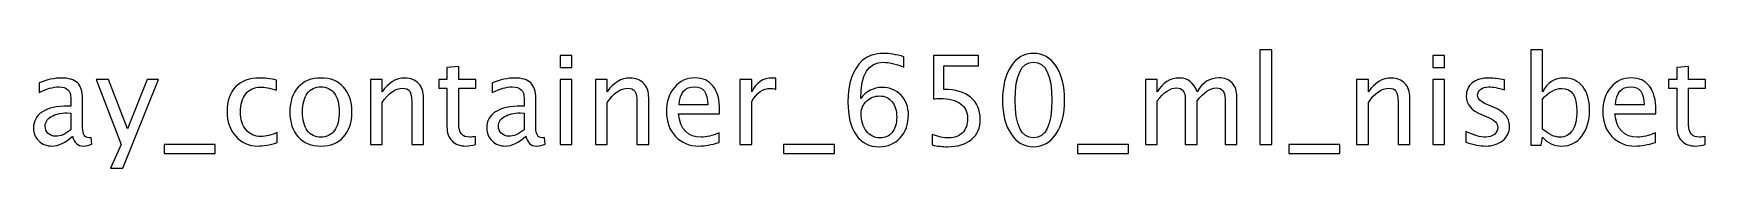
# Model space of a CAD drawing. Header units: centimetres. Extents: x -42 to 63, y -49 to 29.
# Drawn here: x -29.87 to -12.56, y -48.57 to -47.35 of the extents above; entities that cross this region are included whole.
import ezdxf

# ---------------------------------------------------------------- set-up
doc = ezdxf.new("R2010")
doc.units = ezdxf.units.CM
doc.header["$MEASUREMENT"] = 0
doc.layers.add('Layer 1', color=7, linetype='Continuous')

msp = doc.modelspace()

# ---------------------------------------------------------------- linework, layer by layer
at = {"layer": 'Layer 1'}
for points, knots in [([(-24.41849, -47.53327), (-24.41849, -47.53327), (-24.41849, -47.41135), (-24.41849, -47.41135), (-24.41849, -47.41135), (-24.41849, -47.41135), (-24.29657, -47.41135), (-24.29657, -47.41135), (-24.29657, -47.41135), (-24.29657, -47.41135), (-24.29657, -47.53327), (-24.29657, -47.53327), (-24.29657, -47.53327), (-24.29657, -47.53327), (-24.41849, -47.53327), (-24.41849, -47.53327)], [0, 0, 0, 0, 0.2, 0.2, 0.2, 0.2, 0.4, 0.4, 0.4, 0.4, 0.6, 0.6, 0.6, 0.6, 1, 1, 1, 1]), ([(-21.30445, -47.85373), (-21.24603, -47.77817), (-21.17258, -47.74028), (-21.0841, -47.74028), (-21.0841, -47.74028), (-21.00388, -47.74028), (-20.93827, -47.76674), (-20.88704, -47.81987), (-20.88704, -47.81987), (-20.83603, -47.87299), (-20.81042, -47.94115), (-20.81042, -48.02434), (-20.81042, -48.02434), (-20.81042, -48.1198), (-20.83899, -48.19833), (-20.89636, -48.25992), (-20.89636, -48.25992), (-20.95372, -48.32152), (-21.02653, -48.35242), (-21.11522, -48.35242), (-21.11522, -48.35242), (-21.21597, -48.35242), (-21.29514, -48.31157), (-21.35207, -48.23008), (-21.35207, -48.23008), (-21.40922, -48.14837), (-21.4378, -48.03534), (-21.4378, -47.8912), (-21.4378, -47.8912), (-21.4378, -47.69689), (-21.38785, -47.55444), (-21.28815, -47.46342), (-21.28815, -47.46342), (-21.23396, -47.41347), (-21.15903, -47.38849), (-21.06357, -47.38849), (-21.06357, -47.38849), (-21.00812, -47.38849), (-20.93932, -47.39992), (-20.85741, -47.42278), (-20.85741, -47.42278), (-20.85741, -47.42278), (-20.85741, -47.52946), (-20.85741, -47.52946), (-20.85741, -47.52946), (-20.94398, -47.49644), (-21.0151, -47.47993), (-21.07098, -47.47993), (-21.07098, -47.47993), (-21.22656, -47.47993), (-21.30445, -47.6046), (-21.30445, -47.85373)], [0, 0, 0, 0, 0.07142857, 0.07142857, 0.07142857, 0.07142857, 0.14285714, 0.14285714, 0.14285714, 0.14285714, 0.21428571, 0.21428571, 0.21428571, 0.21428571, 0.28571429, 0.28571429, 0.28571429, 0.28571429, 0.35714286, 0.35714286, 0.35714286, 0.35714286, 0.42857143, 0.42857143, 0.42857143, 0.42857143, 0.5, 0.5, 0.5, 0.5, 0.57142857, 0.57142857, 0.57142857, 0.57142857, 0.64285714, 0.64285714, 0.64285714, 0.64285714, 0.71428571, 0.71428571, 0.71428571, 0.71428571, 0.78571429, 0.78571429, 0.78571429, 0.78571429, 0.85714286, 0.85714286, 0.85714286, 0.85714286, 1, 1, 1, 1]), ([(-20.56489, -48.33337), (-20.56489, -48.33337), (-20.56489, -48.22415), (-20.56489, -48.22415), (-20.56489, -48.22415), (-20.50414, -48.2487), (-20.44657, -48.26098), (-20.39153, -48.26098), (-20.39153, -48.26098), (-20.33142, -48.26098), (-20.28401, -48.2432), (-20.24951, -48.20764), (-20.24951, -48.20764), (-20.215, -48.17208), (-20.19786, -48.12318), (-20.19786, -48.06095), (-20.19786, -48.06095), (-20.19786, -47.99407), (-20.2222, -47.94284), (-20.27088, -47.9075), (-20.27088, -47.9075), (-20.31957, -47.87215), (-20.39005, -47.85458), (-20.48213, -47.85458), (-20.48213, -47.85458), (-20.50351, -47.85458), (-20.52615, -47.85606), (-20.54965, -47.85902), (-20.54965, -47.85902), (-20.54965, -47.85902), (-20.54965, -47.41135), (-20.54965, -47.41135), (-20.54965, -47.41135), (-20.54965, -47.41135), (-20.08483, -47.41135), (-20.08483, -47.41135), (-20.08483, -47.41135), (-20.08483, -47.41135), (-20.08483, -47.51803), (-20.08483, -47.51803), (-20.08483, -47.51803), (-20.08483, -47.51803), (-20.44297, -47.51803), (-20.44297, -47.51803), (-20.44297, -47.51803), (-20.44297, -47.51803), (-20.44297, -47.7606), (-20.44297, -47.7606), (-20.44297, -47.7606), (-20.32486, -47.7606), (-20.23278, -47.78769), (-20.16653, -47.84188), (-20.16653, -47.84188), (-20.10028, -47.89585), (-20.06705, -47.97078), (-20.06705, -48.06667), (-20.06705, -48.06667), (-20.06705, -48.15599), (-20.09711, -48.22584), (-20.15722, -48.27643), (-20.15722, -48.27643), (-20.21733, -48.32702), (-20.30031, -48.35242), (-20.40614, -48.35242), (-20.40614, -48.35242), (-20.45334, -48.35242), (-20.50626, -48.34607), (-20.56489, -48.33337)], [0, 0, 0, 0, 0.05555556, 0.05555556, 0.05555556, 0.05555556, 0.11111111, 0.11111111, 0.11111111, 0.11111111, 0.16666667, 0.16666667, 0.16666667, 0.16666667, 0.22222222, 0.22222222, 0.22222222, 0.22222222, 0.27777778, 0.27777778, 0.27777778, 0.27777778, 0.33333333, 0.33333333, 0.33333333, 0.33333333, 0.38888889, 0.38888889, 0.38888889, 0.38888889, 0.44444444, 0.44444444, 0.44444444, 0.44444444, 0.5, 0.5, 0.5, 0.5, 0.55555556, 0.55555556, 0.55555556, 0.55555556, 0.61111111, 0.61111111, 0.61111111, 0.61111111, 0.66666667, 0.66666667, 0.66666667, 0.66666667, 0.72222222, 0.72222222, 0.72222222, 0.72222222, 0.77777778, 0.77777778, 0.77777778, 0.77777778, 0.83333333, 0.83333333, 0.83333333, 0.83333333, 0.88888889, 0.88888889, 0.88888889, 0.88888889, 1, 1, 1, 1]), ([(-19.51545, -48.35242), (-19.61176, -48.35242), (-19.68944, -48.30818), (-19.74828, -48.21992), (-19.74828, -48.21992), (-19.80734, -48.13165), (-19.83676, -48.01523), (-19.83676, -47.87045), (-19.83676, -47.87045), (-19.83676, -47.72567), (-19.80734, -47.60926), (-19.74828, -47.52099), (-19.74828, -47.52099), (-19.68944, -47.43273), (-19.61176, -47.38849), (-19.51545, -47.38849), (-19.51545, -47.38849), (-19.41872, -47.38849), (-19.34104, -47.43252), (-19.28219, -47.52057), (-19.28219, -47.52057), (-19.22356, -47.60862), (-19.19414, -47.72525), (-19.19414, -47.87045), (-19.19414, -47.87045), (-19.19414, -48.01523), (-19.22356, -48.13165), (-19.28219, -48.21992), (-19.28219, -48.21992), (-19.34104, -48.30818), (-19.41872, -48.35242), (-19.51545, -48.35242)], [0, 0, 0, 0, 0.11111111, 0.11111111, 0.11111111, 0.11111111, 0.22222222, 0.22222222, 0.22222222, 0.22222222, 0.33333333, 0.33333333, 0.33333333, 0.33333333, 0.44444444, 0.44444444, 0.44444444, 0.44444444, 0.55555556, 0.55555556, 0.55555556, 0.55555556, 0.66666667, 0.66666667, 0.66666667, 0.66666667, 0.77777778, 0.77777778, 0.77777778, 0.77777778, 1, 1, 1, 1]), ([(-17.17103, -48.32956), (-17.17103, -48.32956), (-17.17103, -47.35039), (-17.17103, -47.35039), (-17.17103, -47.35039), (-17.17103, -47.35039), (-17.04911, -47.35039), (-17.04911, -47.35039), (-17.04911, -47.35039), (-17.04911, -47.35039), (-17.04911, -48.32956), (-17.04911, -48.32956), (-17.04911, -48.32956), (-17.04911, -48.32956), (-17.17103, -48.32956), (-17.17103, -48.32956)], [0, 0, 0, 0, 0.2, 0.2, 0.2, 0.2, 0.4, 0.4, 0.4, 0.4, 0.6, 0.6, 0.6, 0.6, 1, 1, 1, 1]), ([(-15.38075, -47.53327), (-15.38075, -47.53327), (-15.38075, -47.41135), (-15.38075, -47.41135), (-15.38075, -47.41135), (-15.38075, -47.41135), (-15.25883, -47.41135), (-15.25883, -47.41135), (-15.25883, -47.41135), (-15.25883, -47.41135), (-15.25883, -47.53327), (-15.25883, -47.53327), (-15.25883, -47.53327), (-15.25883, -47.53327), (-15.38075, -47.53327), (-15.38075, -47.53327)], [0, 0, 0, 0, 0.2, 0.2, 0.2, 0.2, 0.4, 0.4, 0.4, 0.4, 0.6, 0.6, 0.6, 0.6, 1, 1, 1, 1]), ([(-14.36623, -48.33718), (-14.36623, -48.33718), (-14.36623, -47.35039), (-14.36623, -47.35039), (-14.36623, -47.35039), (-14.36623, -47.35039), (-14.24431, -47.35039), (-14.24431, -47.35039), (-14.24431, -47.35039), (-14.24431, -47.35039), (-14.24431, -47.78367), (-14.24431, -47.78367), (-14.24431, -47.78367), (-14.19436, -47.68948), (-14.11921, -47.64249), (-14.0191, -47.64249), (-14.0191, -47.64249), (-13.93803, -47.64249), (-13.87432, -47.67191), (-13.82775, -47.73097), (-13.82775, -47.73097), (-13.78118, -47.79002), (-13.7579, -47.87067), (-13.7579, -47.9729), (-13.7579, -47.9729), (-13.7579, -48.08424), (-13.78436, -48.1742), (-13.83706, -48.24235), (-13.83706, -48.24235), (-13.88977, -48.31072), (-13.95919, -48.3448), (-14.04513, -48.3448), (-14.04513, -48.3448), (-14.12493, -48.3448), (-14.19139, -48.31432), (-14.24431, -48.25315), (-14.24431, -48.25315), (-14.24431, -48.25315), (-14.25913, -48.33718), (-14.25913, -48.33718), (-14.25913, -48.33718), (-14.25913, -48.33718), (-14.36623, -48.33718), (-14.36623, -48.33718)], [0, 0, 0, 0, 0.08333333, 0.08333333, 0.08333333, 0.08333333, 0.16666667, 0.16666667, 0.16666667, 0.16666667, 0.25, 0.25, 0.25, 0.25, 0.33333333, 0.33333333, 0.33333333, 0.33333333, 0.41666667, 0.41666667, 0.41666667, 0.41666667, 0.5, 0.5, 0.5, 0.5, 0.58333333, 0.58333333, 0.58333333, 0.58333333, 0.66666667, 0.66666667, 0.66666667, 0.66666667, 0.75, 0.75, 0.75, 0.75, 0.83333333, 0.83333333, 0.83333333, 0.83333333, 1, 1, 1, 1]), ([(-25.29373, -48.32935), (-25.33141, -48.33972), (-25.36421, -48.3448), (-25.39194, -48.3448), (-25.39194, -48.3448), (-25.45417, -48.3448), (-25.50264, -48.32702), (-25.53736, -48.29146), (-25.53736, -48.29146), (-25.57228, -48.2559), (-25.58964, -48.20658), (-25.58964, -48.14329), (-25.58964, -48.14329), (-25.58964, -48.14329), (-25.58964, -47.7479), (-25.58964, -47.7479), (-25.58964, -47.7479), (-25.58964, -47.7479), (-25.67388, -47.7479), (-25.67388, -47.7479), (-25.67388, -47.7479), (-25.67388, -47.7479), (-25.67388, -47.65646), (-25.67388, -47.65646), (-25.67388, -47.65646), (-25.67388, -47.65646), (-25.58964, -47.65646), (-25.58964, -47.65646), (-25.58964, -47.65646), (-25.58964, -47.65646), (-25.58964, -47.53475), (-25.58964, -47.53475), (-25.58964, -47.53475), (-25.58964, -47.53475), (-25.46772, -47.52311), (-25.46772, -47.52311), (-25.46772, -47.52311), (-25.46772, -47.52311), (-25.46772, -47.65646), (-25.46772, -47.65646), (-25.46772, -47.65646), (-25.46772, -47.65646), (-25.29119, -47.65646), (-25.29119, -47.65646), (-25.29119, -47.65646), (-25.29119, -47.65646), (-25.29119, -47.7479), (-25.29119, -47.7479), (-25.29119, -47.7479), (-25.29119, -47.7479), (-25.46772, -47.7479), (-25.46772, -47.7479), (-25.46772, -47.7479), (-25.46772, -47.7479), (-25.46772, -48.12128), (-25.46772, -48.12128), (-25.46772, -48.12128), (-25.46772, -48.20933), (-25.42941, -48.25336), (-25.353, -48.25336), (-25.353, -48.25336), (-25.3367, -48.25336), (-25.31701, -48.25061), (-25.29373, -48.24532), (-25.29373, -48.24532), (-25.29373, -48.24532), (-25.29373, -48.32935), (-25.29373, -48.32935)], [0, 0, 0, 0, 0.05555556, 0.05555556, 0.05555556, 0.05555556, 0.11111111, 0.11111111, 0.11111111, 0.11111111, 0.16666667, 0.16666667, 0.16666667, 0.16666667, 0.22222222, 0.22222222, 0.22222222, 0.22222222, 0.27777778, 0.27777778, 0.27777778, 0.27777778, 0.33333333, 0.33333333, 0.33333333, 0.33333333, 0.38888889, 0.38888889, 0.38888889, 0.38888889, 0.44444444, 0.44444444, 0.44444444, 0.44444444, 0.5, 0.5, 0.5, 0.5, 0.55555556, 0.55555556, 0.55555556, 0.55555556, 0.61111111, 0.61111111, 0.61111111, 0.61111111, 0.66666667, 0.66666667, 0.66666667, 0.66666667, 0.72222222, 0.72222222, 0.72222222, 0.72222222, 0.77777778, 0.77777778, 0.77777778, 0.77777778, 0.83333333, 0.83333333, 0.83333333, 0.83333333, 0.88888889, 0.88888889, 0.88888889, 0.88888889, 1, 1, 1, 1]), ([(-19.51566, -48.26098), (-19.38845, -48.26098), (-19.32495, -48.1308), (-19.32495, -47.87045), (-19.32495, -47.87045), (-19.32495, -47.6101), (-19.38845, -47.47993), (-19.51566, -47.47993), (-19.51566, -47.47993), (-19.64245, -47.47993), (-19.70595, -47.6101), (-19.70595, -47.87045), (-19.70595, -47.87045), (-19.70595, -48.1308), (-19.64245, -48.26098), (-19.51566, -48.26098)], [0, 0, 0, 0, 0.2, 0.2, 0.2, 0.2, 0.4, 0.4, 0.4, 0.4, 0.6, 0.6, 0.6, 0.6, 1, 1, 1, 1]), ([(-12.55839, -48.32935), (-12.59607, -48.33972), (-12.62887, -48.3448), (-12.6566, -48.3448), (-12.6566, -48.3448), (-12.71883, -48.3448), (-12.7673, -48.32702), (-12.80202, -48.29146), (-12.80202, -48.29146), (-12.83694, -48.2559), (-12.8543, -48.20658), (-12.8543, -48.14329), (-12.8543, -48.14329), (-12.8543, -48.14329), (-12.8543, -47.7479), (-12.8543, -47.7479), (-12.8543, -47.7479), (-12.8543, -47.7479), (-12.93854, -47.7479), (-12.93854, -47.7479), (-12.93854, -47.7479), (-12.93854, -47.7479), (-12.93854, -47.65646), (-12.93854, -47.65646), (-12.93854, -47.65646), (-12.93854, -47.65646), (-12.8543, -47.65646), (-12.8543, -47.65646), (-12.8543, -47.65646), (-12.8543, -47.65646), (-12.8543, -47.53475), (-12.8543, -47.53475), (-12.8543, -47.53475), (-12.8543, -47.53475), (-12.73238, -47.52311), (-12.73238, -47.52311), (-12.73238, -47.52311), (-12.73238, -47.52311), (-12.73238, -47.65646), (-12.73238, -47.65646), (-12.73238, -47.65646), (-12.73238, -47.65646), (-12.55585, -47.65646), (-12.55585, -47.65646), (-12.55585, -47.65646), (-12.55585, -47.65646), (-12.55585, -47.7479), (-12.55585, -47.7479), (-12.55585, -47.7479), (-12.55585, -47.7479), (-12.73238, -47.7479), (-12.73238, -47.7479), (-12.73238, -47.7479), (-12.73238, -47.7479), (-12.73238, -48.12128), (-12.73238, -48.12128), (-12.73238, -48.12128), (-12.73238, -48.20933), (-12.69407, -48.25336), (-12.61766, -48.25336), (-12.61766, -48.25336), (-12.60136, -48.25336), (-12.58167, -48.25061), (-12.55839, -48.24532), (-12.55839, -48.24532), (-12.55839, -48.24532), (-12.55839, -48.32935), (-12.55839, -48.32935)], [0, 0, 0, 0, 0.05555556, 0.05555556, 0.05555556, 0.05555556, 0.11111111, 0.11111111, 0.11111111, 0.11111111, 0.16666667, 0.16666667, 0.16666667, 0.16666667, 0.22222222, 0.22222222, 0.22222222, 0.22222222, 0.27777778, 0.27777778, 0.27777778, 0.27777778, 0.33333333, 0.33333333, 0.33333333, 0.33333333, 0.38888889, 0.38888889, 0.38888889, 0.38888889, 0.44444444, 0.44444444, 0.44444444, 0.44444444, 0.5, 0.5, 0.5, 0.5, 0.55555556, 0.55555556, 0.55555556, 0.55555556, 0.61111111, 0.61111111, 0.61111111, 0.61111111, 0.66666667, 0.66666667, 0.66666667, 0.66666667, 0.72222222, 0.72222222, 0.72222222, 0.72222222, 0.77777778, 0.77777778, 0.77777778, 0.77777778, 0.83333333, 0.83333333, 0.83333333, 0.83333333, 0.88888889, 0.88888889, 0.88888889, 0.88888889, 1, 1, 1, 1]), ([(-29.46653, -48.24383), (-29.53976, -48.31114), (-29.61025, -48.3448), (-29.67798, -48.3448), (-29.67798, -48.3448), (-29.73365, -48.3448), (-29.78001, -48.32744), (-29.81662, -48.29252), (-29.81662, -48.29252), (-29.85345, -48.25759), (-29.87187, -48.21357), (-29.87187, -48.16044), (-29.87187, -48.16044), (-29.87187, -48.08699), (-29.84097, -48.03047), (-29.77916, -47.9911), (-29.77916, -47.9911), (-29.71735, -47.95173), (-29.62866, -47.93205), (-29.51309, -47.93205), (-29.51309, -47.93205), (-29.51309, -47.93205), (-29.48452, -47.93205), (-29.48452, -47.93205), (-29.48452, -47.93205), (-29.48452, -47.93205), (-29.48452, -47.85098), (-29.48452, -47.85098), (-29.48452, -47.85098), (-29.48452, -47.77288), (-29.52516, -47.73393), (-29.60665, -47.73393), (-29.60665, -47.73393), (-29.66973, -47.73393), (-29.73873, -47.75383), (-29.81345, -47.79362), (-29.81345, -47.79362), (-29.81345, -47.79362), (-29.81345, -47.69329), (-29.81345, -47.69329), (-29.81345, -47.69329), (-29.73132, -47.65942), (-29.65385, -47.64249), (-29.58125, -47.64249), (-29.58125, -47.64249), (-29.50653, -47.64249), (-29.45129, -47.65942), (-29.41594, -47.6935), (-29.41594, -47.6935), (-29.38038, -47.72758), (-29.3626, -47.78007), (-29.3626, -47.85098), (-29.3626, -47.85098), (-29.3626, -47.85098), (-29.3626, -48.15515), (-29.3626, -48.15515), (-29.3626, -48.15515), (-29.3626, -48.22478), (-29.34122, -48.25971), (-29.29825, -48.25971), (-29.29825, -48.25971), (-29.29296, -48.25971), (-29.28513, -48.25886), (-29.27476, -48.25717), (-29.27476, -48.25717), (-29.27476, -48.25717), (-29.26608, -48.3249), (-29.26608, -48.3249), (-29.26608, -48.3249), (-29.29381, -48.33824), (-29.32429, -48.3448), (-29.35773, -48.3448), (-29.35773, -48.3448), (-29.41467, -48.3448), (-29.45086, -48.31114), (-29.46653, -48.24383)], [0, 0, 0, 0, 0.05, 0.05, 0.05, 0.05, 0.1, 0.1, 0.1, 0.1, 0.15, 0.15, 0.15, 0.15, 0.2, 0.2, 0.2, 0.2, 0.25, 0.25, 0.25, 0.25, 0.3, 0.3, 0.3, 0.3, 0.35, 0.35, 0.35, 0.35, 0.4, 0.4, 0.4, 0.4, 0.45, 0.45, 0.45, 0.45, 0.5, 0.5, 0.5, 0.5, 0.55, 0.55, 0.55, 0.55, 0.6, 0.6, 0.6, 0.6, 0.65, 0.65, 0.65, 0.65, 0.7, 0.7, 0.7, 0.7, 0.75, 0.75, 0.75, 0.75, 0.8, 0.8, 0.8, 0.8, 0.85, 0.85, 0.85, 0.85, 0.9, 0.9, 0.9, 0.9, 1, 1, 1, 1]), ([(-29.07241, -48.57467), (-29.07241, -48.57467), (-28.96319, -48.33041), (-28.96319, -48.33041), (-28.96319, -48.33041), (-28.96319, -48.33041), (-29.22396, -47.65646), (-29.22396, -47.65646), (-29.22396, -47.65646), (-29.22396, -47.65646), (-29.09315, -47.65646), (-29.09315, -47.65646), (-29.09315, -47.65646), (-29.09315, -47.65646), (-28.89926, -48.16615), (-28.89926, -48.16615), (-28.89926, -48.16615), (-28.89926, -48.16615), (-28.69246, -47.65646), (-28.69246, -47.65646), (-28.69246, -47.65646), (-28.69246, -47.65646), (-28.57753, -47.65646), (-28.57753, -47.65646), (-28.57753, -47.65646), (-28.57753, -47.65646), (-28.94541, -48.57467), (-28.94541, -48.57467), (-28.94541, -48.57467), (-28.94541, -48.57467), (-29.07241, -48.57467), (-29.07241, -48.57467)], [0, 0, 0, 0, 0.11111111, 0.11111111, 0.11111111, 0.11111111, 0.22222222, 0.22222222, 0.22222222, 0.22222222, 0.33333333, 0.33333333, 0.33333333, 0.33333333, 0.44444444, 0.44444444, 0.44444444, 0.44444444, 0.55555556, 0.55555556, 0.55555556, 0.55555556, 0.66666667, 0.66666667, 0.66666667, 0.66666667, 0.77777778, 0.77777778, 0.77777778, 0.77777778, 1, 1, 1, 1]), ([(-27.34626, -48.30924), (-27.42521, -48.33295), (-27.49337, -48.3448), (-27.55073, -48.3448), (-27.55073, -48.3448), (-27.64175, -48.3448), (-27.7171, -48.31114), (-27.777, -48.24405), (-27.777, -48.24405), (-27.8369, -48.17674), (-27.86696, -48.09186), (-27.86696, -47.98962), (-27.86696, -47.98962), (-27.86696, -47.8804), (-27.83733, -47.7951), (-27.77806, -47.73414), (-27.77806, -47.73414), (-27.71879, -47.67297), (-27.63603, -47.64249), (-27.52977, -47.64249), (-27.52977, -47.64249), (-27.47749, -47.64249), (-27.41865, -47.64969), (-27.35388, -47.66408), (-27.35388, -47.66408), (-27.35388, -47.66408), (-27.35388, -47.76695), (-27.35388, -47.76695), (-27.35388, -47.76695), (-27.42267, -47.74663), (-27.47876, -47.73647), (-27.52194, -47.73647), (-27.52194, -47.73647), (-27.5846, -47.73647), (-27.63476, -47.75996), (-27.67223, -47.80674), (-27.67223, -47.80674), (-27.70969, -47.85352), (-27.72853, -47.91596), (-27.72853, -47.99386), (-27.72853, -47.99386), (-27.72853, -48.06942), (-27.70906, -48.13038), (-27.67032, -48.17716), (-27.67032, -48.17716), (-27.63159, -48.22373), (-27.581, -48.24701), (-27.51813, -48.24701), (-27.51813, -48.24701), (-27.46246, -48.24701), (-27.40531, -48.23262), (-27.34626, -48.20383), (-27.34626, -48.20383), (-27.34626, -48.20383), (-27.34626, -48.30924), (-27.34626, -48.30924)], [0, 0, 0, 0, 0.06666667, 0.06666667, 0.06666667, 0.06666667, 0.13333333, 0.13333333, 0.13333333, 0.13333333, 0.2, 0.2, 0.2, 0.2, 0.26666667, 0.26666667, 0.26666667, 0.26666667, 0.33333333, 0.33333333, 0.33333333, 0.33333333, 0.4, 0.4, 0.4, 0.4, 0.46666667, 0.46666667, 0.46666667, 0.46666667, 0.53333333, 0.53333333, 0.53333333, 0.53333333, 0.6, 0.6, 0.6, 0.6, 0.66666667, 0.66666667, 0.66666667, 0.66666667, 0.73333333, 0.73333333, 0.73333333, 0.73333333, 0.8, 0.8, 0.8, 0.8, 0.86666667, 0.86666667, 0.86666667, 0.86666667, 1, 1, 1, 1]), ([(-26.8952, -48.3448), (-26.99405, -48.3448), (-27.07236, -48.31326), (-27.12994, -48.25018), (-27.12994, -48.25018), (-27.18772, -48.18711), (-27.21651, -48.10138), (-27.21651, -47.99322), (-27.21651, -47.99322), (-27.21651, -47.88527), (-27.18772, -47.79976), (-27.12994, -47.73689), (-27.12994, -47.73689), (-27.07236, -47.67403), (-26.99405, -47.64249), (-26.8952, -47.64249), (-26.8952, -47.64249), (-26.79635, -47.64249), (-26.71803, -47.67403), (-26.66046, -47.73689), (-26.66046, -47.73689), (-26.60268, -47.79976), (-26.57389, -47.88527), (-26.57389, -47.99322), (-26.57389, -47.99322), (-26.57389, -48.10138), (-26.60268, -48.18711), (-26.66046, -48.25018), (-26.66046, -48.25018), (-26.71803, -48.31326), (-26.79635, -48.3448), (-26.8952, -48.3448)], [0, 0, 0, 0, 0.11111111, 0.11111111, 0.11111111, 0.11111111, 0.22222222, 0.22222222, 0.22222222, 0.22222222, 0.33333333, 0.33333333, 0.33333333, 0.33333333, 0.44444444, 0.44444444, 0.44444444, 0.44444444, 0.55555556, 0.55555556, 0.55555556, 0.55555556, 0.66666667, 0.66666667, 0.66666667, 0.66666667, 0.77777778, 0.77777778, 0.77777778, 0.77777778, 1, 1, 1, 1]), ([(-26.89541, -48.25336), (-26.83509, -48.25336), (-26.7881, -48.23071), (-26.75465, -48.1852), (-26.75465, -48.1852), (-26.72142, -48.13991), (-26.7047, -48.07577), (-26.7047, -47.99322), (-26.7047, -47.99322), (-26.7047, -47.91088), (-26.72142, -47.84696), (-26.75465, -47.80166), (-26.75465, -47.80166), (-26.7881, -47.75658), (-26.83509, -47.73393), (-26.89541, -47.73393), (-26.89541, -47.73393), (-26.95595, -47.73393), (-27.00294, -47.75658), (-27.03596, -47.80166), (-27.03596, -47.80166), (-27.06919, -47.84696), (-27.0857, -47.91088), (-27.0857, -47.99322), (-27.0857, -47.99322), (-27.0857, -48.07577), (-27.06919, -48.13991), (-27.03596, -48.1852), (-27.03596, -48.1852), (-27.00294, -48.23071), (-26.95595, -48.25336), (-26.89541, -48.25336)], [0, 0, 0, 0, 0.11111111, 0.11111111, 0.11111111, 0.11111111, 0.22222222, 0.22222222, 0.22222222, 0.22222222, 0.33333333, 0.33333333, 0.33333333, 0.33333333, 0.44444444, 0.44444444, 0.44444444, 0.44444444, 0.55555556, 0.55555556, 0.55555556, 0.55555556, 0.66666667, 0.66666667, 0.66666667, 0.66666667, 0.77777778, 0.77777778, 0.77777778, 0.77777778, 1, 1, 1, 1]), ([(-26.38297, -48.32956), (-26.38297, -48.32956), (-26.38297, -47.65646), (-26.38297, -47.65646), (-26.38297, -47.65646), (-26.38297, -47.65646), (-26.26105, -47.65646), (-26.26105, -47.65646), (-26.26105, -47.65646), (-26.26105, -47.65646), (-26.26105, -47.78367), (-26.26105, -47.78367), (-26.26105, -47.78367), (-26.19649, -47.68948), (-26.11733, -47.64249), (-26.02377, -47.64249), (-26.02377, -47.64249), (-25.96493, -47.64249), (-25.91815, -47.6609), (-25.88365, -47.69795), (-25.88365, -47.69795), (-25.84915, -47.73478), (-25.83179, -47.78452), (-25.83179, -47.84675), (-25.83179, -47.84675), (-25.83179, -47.84675), (-25.83179, -48.32956), (-25.83179, -48.32956), (-25.83179, -48.32956), (-25.83179, -48.32956), (-25.95371, -48.32956), (-25.95371, -48.32956), (-25.95371, -48.32956), (-25.95371, -48.32956), (-25.95371, -47.88654), (-25.95371, -47.88654), (-25.95371, -47.88654), (-25.95371, -47.83659), (-25.96112, -47.80103), (-25.97572, -47.77986), (-25.97572, -47.77986), (-25.99054, -47.75848), (-26.01488, -47.7479), (-26.04896, -47.7479), (-26.04896, -47.7479), (-26.12389, -47.7479), (-26.19459, -47.79679), (-26.26105, -47.89458), (-26.26105, -47.89458), (-26.26105, -47.89458), (-26.26105, -48.32956), (-26.26105, -48.32956), (-26.26105, -48.32956), (-26.26105, -48.32956), (-26.38297, -48.32956), (-26.38297, -48.32956)], [0, 0, 0, 0, 0.06666667, 0.06666667, 0.06666667, 0.06666667, 0.13333333, 0.13333333, 0.13333333, 0.13333333, 0.2, 0.2, 0.2, 0.2, 0.26666667, 0.26666667, 0.26666667, 0.26666667, 0.33333333, 0.33333333, 0.33333333, 0.33333333, 0.4, 0.4, 0.4, 0.4, 0.46666667, 0.46666667, 0.46666667, 0.46666667, 0.53333333, 0.53333333, 0.53333333, 0.53333333, 0.6, 0.6, 0.6, 0.6, 0.66666667, 0.66666667, 0.66666667, 0.66666667, 0.73333333, 0.73333333, 0.73333333, 0.73333333, 0.8, 0.8, 0.8, 0.8, 0.86666667, 0.86666667, 0.86666667, 0.86666667, 1, 1, 1, 1]), ([(-24.77282, -48.24383), (-24.84605, -48.31114), (-24.91654, -48.3448), (-24.98427, -48.3448), (-24.98427, -48.3448), (-25.03994, -48.3448), (-25.0863, -48.32744), (-25.12291, -48.29252), (-25.12291, -48.29252), (-25.15974, -48.25759), (-25.17816, -48.21357), (-25.17816, -48.16044), (-25.17816, -48.16044), (-25.17816, -48.08699), (-25.14726, -48.03047), (-25.08545, -47.9911), (-25.08545, -47.9911), (-25.02364, -47.95173), (-24.93495, -47.93205), (-24.81938, -47.93205), (-24.81938, -47.93205), (-24.81938, -47.93205), (-24.79081, -47.93205), (-24.79081, -47.93205), (-24.79081, -47.93205), (-24.79081, -47.93205), (-24.79081, -47.85098), (-24.79081, -47.85098), (-24.79081, -47.85098), (-24.79081, -47.77288), (-24.83145, -47.73393), (-24.91294, -47.73393), (-24.91294, -47.73393), (-24.97602, -47.73393), (-25.04502, -47.75383), (-25.11974, -47.79362), (-25.11974, -47.79362), (-25.11974, -47.79362), (-25.11974, -47.69329), (-25.11974, -47.69329), (-25.11974, -47.69329), (-25.03761, -47.65942), (-24.96014, -47.64249), (-24.88754, -47.64249), (-24.88754, -47.64249), (-24.81282, -47.64249), (-24.75758, -47.65942), (-24.72223, -47.6935), (-24.72223, -47.6935), (-24.68667, -47.72758), (-24.66889, -47.78007), (-24.66889, -47.85098), (-24.66889, -47.85098), (-24.66889, -47.85098), (-24.66889, -48.15515), (-24.66889, -48.15515), (-24.66889, -48.15515), (-24.66889, -48.22478), (-24.64751, -48.25971), (-24.60454, -48.25971), (-24.60454, -48.25971), (-24.59925, -48.25971), (-24.59142, -48.25886), (-24.58105, -48.25717), (-24.58105, -48.25717), (-24.58105, -48.25717), (-24.57237, -48.3249), (-24.57237, -48.3249), (-24.57237, -48.3249), (-24.6001, -48.33824), (-24.63058, -48.3448), (-24.66402, -48.3448), (-24.66402, -48.3448), (-24.72096, -48.3448), (-24.75715, -48.31114), (-24.77282, -48.24383)], [0, 0, 0, 0, 0.05, 0.05, 0.05, 0.05, 0.1, 0.1, 0.1, 0.1, 0.15, 0.15, 0.15, 0.15, 0.2, 0.2, 0.2, 0.2, 0.25, 0.25, 0.25, 0.25, 0.3, 0.3, 0.3, 0.3, 0.35, 0.35, 0.35, 0.35, 0.4, 0.4, 0.4, 0.4, 0.45, 0.45, 0.45, 0.45, 0.5, 0.5, 0.5, 0.5, 0.55, 0.55, 0.55, 0.55, 0.6, 0.6, 0.6, 0.6, 0.65, 0.65, 0.65, 0.65, 0.7, 0.7, 0.7, 0.7, 0.75, 0.75, 0.75, 0.75, 0.8, 0.8, 0.8, 0.8, 0.85, 0.85, 0.85, 0.85, 0.9, 0.9, 0.9, 0.9, 1, 1, 1, 1]), ([(-24.41849, -48.32956), (-24.41849, -48.32956), (-24.41849, -47.65646), (-24.41849, -47.65646), (-24.41849, -47.65646), (-24.41849, -47.65646), (-24.29657, -47.65646), (-24.29657, -47.65646), (-24.29657, -47.65646), (-24.29657, -47.65646), (-24.29657, -48.32956), (-24.29657, -48.32956), (-24.29657, -48.32956), (-24.29657, -48.32956), (-24.41849, -48.32956), (-24.41849, -48.32956)], [0, 0, 0, 0, 0.2, 0.2, 0.2, 0.2, 0.4, 0.4, 0.4, 0.4, 0.6, 0.6, 0.6, 0.6, 1, 1, 1, 1]), ([(-24.05146, -48.32956), (-24.05146, -48.32956), (-24.05146, -47.65646), (-24.05146, -47.65646), (-24.05146, -47.65646), (-24.05146, -47.65646), (-23.92954, -47.65646), (-23.92954, -47.65646), (-23.92954, -47.65646), (-23.92954, -47.65646), (-23.92954, -47.78367), (-23.92954, -47.78367), (-23.92954, -47.78367), (-23.86498, -47.68948), (-23.78582, -47.64249), (-23.69226, -47.64249), (-23.69226, -47.64249), (-23.63342, -47.64249), (-23.58664, -47.6609), (-23.55214, -47.69795), (-23.55214, -47.69795), (-23.51764, -47.73478), (-23.50028, -47.78452), (-23.50028, -47.84675), (-23.50028, -47.84675), (-23.50028, -47.84675), (-23.50028, -48.32956), (-23.50028, -48.32956), (-23.50028, -48.32956), (-23.50028, -48.32956), (-23.6222, -48.32956), (-23.6222, -48.32956), (-23.6222, -48.32956), (-23.6222, -48.32956), (-23.6222, -47.88654), (-23.6222, -47.88654), (-23.6222, -47.88654), (-23.6222, -47.83659), (-23.62961, -47.80103), (-23.64421, -47.77986), (-23.64421, -47.77986), (-23.65903, -47.75848), (-23.68337, -47.7479), (-23.71745, -47.7479), (-23.71745, -47.7479), (-23.79238, -47.7479), (-23.86308, -47.79679), (-23.92954, -47.89458), (-23.92954, -47.89458), (-23.92954, -47.89458), (-23.92954, -48.32956), (-23.92954, -48.32956), (-23.92954, -48.32956), (-23.92954, -48.32956), (-24.05146, -48.32956), (-24.05146, -48.32956)], [0, 0, 0, 0, 0.06666667, 0.06666667, 0.06666667, 0.06666667, 0.13333333, 0.13333333, 0.13333333, 0.13333333, 0.2, 0.2, 0.2, 0.2, 0.26666667, 0.26666667, 0.26666667, 0.26666667, 0.33333333, 0.33333333, 0.33333333, 0.33333333, 0.4, 0.4, 0.4, 0.4, 0.46666667, 0.46666667, 0.46666667, 0.46666667, 0.53333333, 0.53333333, 0.53333333, 0.53333333, 0.6, 0.6, 0.6, 0.6, 0.66666667, 0.66666667, 0.66666667, 0.66666667, 0.73333333, 0.73333333, 0.73333333, 0.73333333, 0.8, 0.8, 0.8, 0.8, 0.86666667, 0.86666667, 0.86666667, 0.86666667, 1, 1, 1, 1]), ([(-22.76918, -48.30797), (-22.85109, -48.33252), (-22.92116, -48.3448), (-22.97958, -48.3448), (-22.97958, -48.3448), (-23.07927, -48.3448), (-23.16034, -48.31178), (-23.22278, -48.24595), (-23.22278, -48.24595), (-23.28522, -48.18012), (-23.31655, -48.09482), (-23.31655, -47.98983), (-23.31655, -47.98983), (-23.31655, -47.88802), (-23.28903, -47.80441), (-23.23379, -47.73901), (-23.23379, -47.73901), (-23.17854, -47.67382), (-23.10785, -47.64122), (-23.0217, -47.64122), (-23.0217, -47.64122), (-22.94021, -47.64122), (-22.87713, -47.67022), (-22.83268, -47.72821), (-22.83268, -47.72821), (-22.78823, -47.78621), (-22.766, -47.86834), (-22.766, -47.97481), (-22.766, -47.97481), (-22.766, -47.97481), (-22.76664, -48.01206), (-22.76664, -48.01206), (-22.76664, -48.01206), (-22.76664, -48.01206), (-23.19209, -48.01206), (-23.19209, -48.01206), (-23.19209, -48.01206), (-23.17431, -48.17293), (-23.09578, -48.25336), (-22.95672, -48.25336), (-22.95672, -48.25336), (-22.9057, -48.25336), (-22.84326, -48.23897), (-22.76918, -48.21018), (-22.76918, -48.21018), (-22.76918, -48.21018), (-22.76918, -48.30797), (-22.76918, -48.30797)], [0, 0, 0, 0, 0.07692308, 0.07692308, 0.07692308, 0.07692308, 0.15384615, 0.15384615, 0.15384615, 0.15384615, 0.23076923, 0.23076923, 0.23076923, 0.23076923, 0.30769231, 0.30769231, 0.30769231, 0.30769231, 0.38461538, 0.38461538, 0.38461538, 0.38461538, 0.46153846, 0.46153846, 0.46153846, 0.46153846, 0.53846154, 0.53846154, 0.53846154, 0.53846154, 0.61538462, 0.61538462, 0.61538462, 0.61538462, 0.69230769, 0.69230769, 0.69230769, 0.69230769, 0.76923077, 0.76923077, 0.76923077, 0.76923077, 0.84615385, 0.84615385, 0.84615385, 0.84615385, 1, 1, 1, 1]), ([(-23.18574, -47.92062), (-23.18574, -47.92062), (-22.88856, -47.92062), (-22.88856, -47.92062), (-22.88856, -47.92062), (-22.88856, -47.79531), (-22.93534, -47.73266), (-23.02868, -47.73266), (-23.02868, -47.73266), (-23.12266, -47.73266), (-23.17494, -47.79531), (-23.18574, -47.92062)], [0, 0, 0, 0, 0.25, 0.25, 0.25, 0.25, 0.5, 0.5, 0.5, 0.5, 1, 1, 1, 1]), ([(-22.55561, -48.32956), (-22.55561, -48.32956), (-22.55561, -47.65646), (-22.55561, -47.65646), (-22.55561, -47.65646), (-22.55561, -47.65646), (-22.43369, -47.65646), (-22.43369, -47.65646), (-22.43369, -47.65646), (-22.43369, -47.65646), (-22.43369, -47.78367), (-22.43369, -47.78367), (-22.43369, -47.78367), (-22.38522, -47.68948), (-22.31494, -47.64249), (-22.22266, -47.64249), (-22.22266, -47.64249), (-22.21017, -47.64249), (-22.19705, -47.64355), (-22.1835, -47.64566), (-22.1835, -47.64566), (-22.1835, -47.64566), (-22.1835, -47.75975), (-22.1835, -47.75975), (-22.1835, -47.75975), (-22.20467, -47.75277), (-22.22329, -47.74917), (-22.23938, -47.74917), (-22.23938, -47.74917), (-22.31685, -47.74917), (-22.38162, -47.79489), (-22.43369, -47.88654), (-22.43369, -47.88654), (-22.43369, -47.88654), (-22.43369, -48.32956), (-22.43369, -48.32956), (-22.43369, -48.32956), (-22.43369, -48.32956), (-22.55561, -48.32956), (-22.55561, -48.32956)], [0, 0, 0, 0, 0.09090909, 0.09090909, 0.09090909, 0.09090909, 0.18181818, 0.18181818, 0.18181818, 0.18181818, 0.27272727, 0.27272727, 0.27272727, 0.27272727, 0.36363636, 0.36363636, 0.36363636, 0.36363636, 0.45454545, 0.45454545, 0.45454545, 0.45454545, 0.54545455, 0.54545455, 0.54545455, 0.54545455, 0.63636364, 0.63636364, 0.63636364, 0.63636364, 0.72727273, 0.72727273, 0.72727273, 0.72727273, 0.81818182, 0.81818182, 0.81818182, 0.81818182, 1, 1, 1, 1]), ([(-18.35679, -48.32956), (-18.35679, -48.32956), (-18.35679, -47.65646), (-18.35679, -47.65646), (-18.35679, -47.65646), (-18.35679, -47.65646), (-18.23487, -47.65646), (-18.23487, -47.65646), (-18.23487, -47.65646), (-18.23487, -47.65646), (-18.23487, -47.78367), (-18.23487, -47.78367), (-18.23487, -47.78367), (-18.17539, -47.68948), (-18.09919, -47.64249), (-18.00585, -47.64249), (-18.00585, -47.64249), (-17.91589, -47.64249), (-17.85472, -47.68948), (-17.82212, -47.78367), (-17.82212, -47.78367), (-17.76433, -47.68863), (-17.68898, -47.64122), (-17.59648, -47.64122), (-17.59648, -47.64122), (-17.53743, -47.64122), (-17.4915, -47.65858), (-17.45869, -47.6935), (-17.45869, -47.6935), (-17.42588, -47.72843), (-17.40937, -47.77732), (-17.40937, -47.84019), (-17.40937, -47.84019), (-17.40937, -47.84019), (-17.40937, -48.32956), (-17.40937, -48.32956), (-17.40937, -48.32956), (-17.40937, -48.32956), (-17.53129, -48.32956), (-17.53129, -48.32956), (-17.53129, -48.32956), (-17.53129, -48.32956), (-17.53129, -47.86029), (-17.53129, -47.86029), (-17.53129, -47.86029), (-17.53129, -47.78367), (-17.56177, -47.74536), (-17.62273, -47.74536), (-17.62273, -47.74536), (-17.68602, -47.74536), (-17.75248, -47.79002), (-17.82212, -47.87956), (-17.82212, -47.87956), (-17.82212, -47.87956), (-17.82212, -48.32956), (-17.82212, -48.32956), (-17.82212, -48.32956), (-17.82212, -48.32956), (-17.94404, -48.32956), (-17.94404, -48.32956), (-17.94404, -48.32956), (-17.94404, -48.32956), (-17.94404, -47.85987), (-17.94404, -47.85987), (-17.94404, -47.85987), (-17.94404, -47.78261), (-17.97494, -47.74409), (-18.03696, -47.74409), (-18.03696, -47.74409), (-18.09856, -47.74409), (-18.1646, -47.78896), (-18.23487, -47.87892), (-18.23487, -47.87892), (-18.23487, -47.87892), (-18.23487, -48.32956), (-18.23487, -48.32956), (-18.23487, -48.32956), (-18.23487, -48.32956), (-18.35679, -48.32956), (-18.35679, -48.32956)], [0, 0, 0, 0, 0.04761905, 0.04761905, 0.04761905, 0.04761905, 0.0952381, 0.0952381, 0.0952381, 0.0952381, 0.14285714, 0.14285714, 0.14285714, 0.14285714, 0.19047619, 0.19047619, 0.19047619, 0.19047619, 0.23809524, 0.23809524, 0.23809524, 0.23809524, 0.28571429, 0.28571429, 0.28571429, 0.28571429, 0.33333333, 0.33333333, 0.33333333, 0.33333333, 0.38095238, 0.38095238, 0.38095238, 0.38095238, 0.42857143, 0.42857143, 0.42857143, 0.42857143, 0.47619048, 0.47619048, 0.47619048, 0.47619048, 0.52380952, 0.52380952, 0.52380952, 0.52380952, 0.57142857, 0.57142857, 0.57142857, 0.57142857, 0.61904762, 0.61904762, 0.61904762, 0.61904762, 0.66666667, 0.66666667, 0.66666667, 0.66666667, 0.71428571, 0.71428571, 0.71428571, 0.71428571, 0.76190476, 0.76190476, 0.76190476, 0.76190476, 0.80952381, 0.80952381, 0.80952381, 0.80952381, 0.85714286, 0.85714286, 0.85714286, 0.85714286, 0.9047619, 0.9047619, 0.9047619, 0.9047619, 1, 1, 1, 1]), ([(-16.169, -48.32956), (-16.169, -48.32956), (-16.169, -47.65646), (-16.169, -47.65646), (-16.169, -47.65646), (-16.169, -47.65646), (-16.04708, -47.65646), (-16.04708, -47.65646), (-16.04708, -47.65646), (-16.04708, -47.65646), (-16.04708, -47.78367), (-16.04708, -47.78367), (-16.04708, -47.78367), (-15.98252, -47.68948), (-15.90336, -47.64249), (-15.8098, -47.64249), (-15.8098, -47.64249), (-15.75096, -47.64249), (-15.70418, -47.6609), (-15.66968, -47.69795), (-15.66968, -47.69795), (-15.63518, -47.73478), (-15.61782, -47.78452), (-15.61782, -47.84675), (-15.61782, -47.84675), (-15.61782, -47.84675), (-15.61782, -48.32956), (-15.61782, -48.32956), (-15.61782, -48.32956), (-15.61782, -48.32956), (-15.73974, -48.32956), (-15.73974, -48.32956), (-15.73974, -48.32956), (-15.73974, -48.32956), (-15.73974, -47.88654), (-15.73974, -47.88654), (-15.73974, -47.88654), (-15.73974, -47.83659), (-15.74715, -47.80103), (-15.76175, -47.77986), (-15.76175, -47.77986), (-15.77657, -47.75848), (-15.80091, -47.7479), (-15.83499, -47.7479), (-15.83499, -47.7479), (-15.90992, -47.7479), (-15.98062, -47.79679), (-16.04708, -47.89458), (-16.04708, -47.89458), (-16.04708, -47.89458), (-16.04708, -48.32956), (-16.04708, -48.32956), (-16.04708, -48.32956), (-16.04708, -48.32956), (-16.169, -48.32956), (-16.169, -48.32956)], [0, 0, 0, 0, 0.06666667, 0.06666667, 0.06666667, 0.06666667, 0.13333333, 0.13333333, 0.13333333, 0.13333333, 0.2, 0.2, 0.2, 0.2, 0.26666667, 0.26666667, 0.26666667, 0.26666667, 0.33333333, 0.33333333, 0.33333333, 0.33333333, 0.4, 0.4, 0.4, 0.4, 0.46666667, 0.46666667, 0.46666667, 0.46666667, 0.53333333, 0.53333333, 0.53333333, 0.53333333, 0.6, 0.6, 0.6, 0.6, 0.66666667, 0.66666667, 0.66666667, 0.66666667, 0.73333333, 0.73333333, 0.73333333, 0.73333333, 0.8, 0.8, 0.8, 0.8, 0.86666667, 0.86666667, 0.86666667, 0.86666667, 1, 1, 1, 1]), ([(-15.38075, -48.32956), (-15.38075, -48.32956), (-15.38075, -47.65646), (-15.38075, -47.65646), (-15.38075, -47.65646), (-15.38075, -47.65646), (-15.25883, -47.65646), (-15.25883, -47.65646), (-15.25883, -47.65646), (-15.25883, -47.65646), (-15.25883, -48.32956), (-15.25883, -48.32956), (-15.25883, -48.32956), (-15.25883, -48.32956), (-15.38075, -48.32956), (-15.38075, -48.32956)], [0, 0, 0, 0, 0.2, 0.2, 0.2, 0.2, 0.4, 0.4, 0.4, 0.4, 0.6, 0.6, 0.6, 0.6, 1, 1, 1, 1]), ([(-15.03785, -48.30543), (-15.03785, -48.30543), (-15.03785, -48.19367), (-15.03785, -48.19367), (-15.03785, -48.19367), (-14.95805, -48.23346), (-14.88884, -48.25336), (-14.82978, -48.25336), (-14.82978, -48.25336), (-14.79464, -48.25336), (-14.76543, -48.24383), (-14.74236, -48.22478), (-14.74236, -48.22478), (-14.71929, -48.20595), (-14.70765, -48.18224), (-14.70765, -48.15366), (-14.70765, -48.15366), (-14.70765, -48.11197), (-14.74003, -48.07746), (-14.8048, -48.05016), (-14.8048, -48.05016), (-14.8048, -48.05016), (-14.87614, -48.01989), (-14.87614, -48.01989), (-14.87614, -48.01989), (-14.98133, -47.97629), (-15.03404, -47.91321), (-15.03404, -47.8313), (-15.03404, -47.8313), (-15.03404, -47.77266), (-15.0133, -47.72652), (-14.97181, -47.69287), (-14.97181, -47.69287), (-14.93032, -47.65921), (-14.87338, -47.64249), (-14.80121, -47.64249), (-14.80121, -47.64249), (-14.76374, -47.64249), (-14.71717, -47.64757), (-14.66193, -47.65794), (-14.66193, -47.65794), (-14.66193, -47.65794), (-14.63653, -47.66281), (-14.63653, -47.66281), (-14.63653, -47.66281), (-14.63653, -47.66281), (-14.63653, -47.76441), (-14.63653, -47.76441), (-14.63653, -47.76441), (-14.70447, -47.74409), (-14.75866, -47.73393), (-14.79909, -47.73393), (-14.79909, -47.73393), (-14.83465, -47.73393), (-14.8628, -47.74176), (-14.88418, -47.75721), (-14.88418, -47.75721), (-14.90535, -47.77266), (-14.91593, -47.79341), (-14.91593, -47.81944), (-14.91593, -47.81944), (-14.91593, -47.85606), (-14.8863, -47.88718), (-14.82682, -47.91236), (-14.82682, -47.91236), (-14.82682, -47.91236), (-14.76819, -47.93713), (-14.76819, -47.93713), (-14.76819, -47.93713), (-14.70172, -47.96507), (-14.65473, -47.9947), (-14.62722, -48.02582), (-14.62722, -48.02582), (-14.59949, -48.05693), (-14.58573, -48.09588), (-14.58573, -48.14245), (-14.58573, -48.14245), (-14.58573, -48.2015), (-14.60901, -48.24997), (-14.65579, -48.28786), (-14.65579, -48.28786), (-14.70236, -48.32575), (-14.76205, -48.3448), (-14.83465, -48.3448), (-14.83465, -48.3448), (-14.89053, -48.3448), (-14.95805, -48.33168), (-15.03785, -48.30543)], [0, 0, 0, 0, 0.04347826, 0.04347826, 0.04347826, 0.04347826, 0.08695652, 0.08695652, 0.08695652, 0.08695652, 0.13043478, 0.13043478, 0.13043478, 0.13043478, 0.17391304, 0.17391304, 0.17391304, 0.17391304, 0.2173913, 0.2173913, 0.2173913, 0.2173913, 0.26086957, 0.26086957, 0.26086957, 0.26086957, 0.30434783, 0.30434783, 0.30434783, 0.30434783, 0.34782609, 0.34782609, 0.34782609, 0.34782609, 0.39130435, 0.39130435, 0.39130435, 0.39130435, 0.43478261, 0.43478261, 0.43478261, 0.43478261, 0.47826087, 0.47826087, 0.47826087, 0.47826087, 0.52173913, 0.52173913, 0.52173913, 0.52173913, 0.56521739, 0.56521739, 0.56521739, 0.56521739, 0.60869565, 0.60869565, 0.60869565, 0.60869565, 0.65217391, 0.65217391, 0.65217391, 0.65217391, 0.69565217, 0.69565217, 0.69565217, 0.69565217, 0.73913043, 0.73913043, 0.73913043, 0.73913043, 0.7826087, 0.7826087, 0.7826087, 0.7826087, 0.82608696, 0.82608696, 0.82608696, 0.82608696, 0.86956522, 0.86956522, 0.86956522, 0.86956522, 0.91304348, 0.91304348, 0.91304348, 0.91304348, 1, 1, 1, 1]), ([(-14.24431, -48.16912), (-14.18144, -48.22521), (-14.12154, -48.25336), (-14.0646, -48.25336), (-14.0646, -48.25336), (-14.00851, -48.25336), (-13.96512, -48.22986), (-13.93464, -48.18309), (-13.93464, -48.18309), (-13.90395, -48.13631), (-13.88871, -48.07048), (-13.88871, -47.98539), (-13.88871, -47.98539), (-13.88871, -47.82791), (-13.94078, -47.74917), (-14.04492, -47.74917), (-14.04492, -47.74917), (-14.11308, -47.74917), (-14.17954, -47.786), (-14.24431, -47.85987), (-14.24431, -47.85987), (-14.24431, -47.85987), (-14.24431, -48.16912), (-14.24431, -48.16912)], [0, 0, 0, 0, 0.14285714, 0.14285714, 0.14285714, 0.14285714, 0.28571429, 0.28571429, 0.28571429, 0.28571429, 0.42857143, 0.42857143, 0.42857143, 0.42857143, 0.57142857, 0.57142857, 0.57142857, 0.57142857, 0.71428571, 0.71428571, 0.71428571, 0.71428571, 1, 1, 1, 1]), ([(-13.07295, -48.30797), (-13.15486, -48.33252), (-13.22493, -48.3448), (-13.28335, -48.3448), (-13.28335, -48.3448), (-13.38304, -48.3448), (-13.46411, -48.31178), (-13.52655, -48.24595), (-13.52655, -48.24595), (-13.58899, -48.18012), (-13.62032, -48.09482), (-13.62032, -47.98983), (-13.62032, -47.98983), (-13.62032, -47.88802), (-13.5928, -47.80441), (-13.53756, -47.73901), (-13.53756, -47.73901), (-13.48231, -47.67382), (-13.41162, -47.64122), (-13.32547, -47.64122), (-13.32547, -47.64122), (-13.24398, -47.64122), (-13.1809, -47.67022), (-13.13645, -47.72821), (-13.13645, -47.72821), (-13.092, -47.78621), (-13.06977, -47.86834), (-13.06977, -47.97481), (-13.06977, -47.97481), (-13.06977, -47.97481), (-13.07041, -48.01206), (-13.07041, -48.01206), (-13.07041, -48.01206), (-13.07041, -48.01206), (-13.49586, -48.01206), (-13.49586, -48.01206), (-13.49586, -48.01206), (-13.47808, -48.17293), (-13.39955, -48.25336), (-13.26049, -48.25336), (-13.26049, -48.25336), (-13.20947, -48.25336), (-13.14703, -48.23897), (-13.07295, -48.21018), (-13.07295, -48.21018), (-13.07295, -48.21018), (-13.07295, -48.30797), (-13.07295, -48.30797)], [0, 0, 0, 0, 0.07692308, 0.07692308, 0.07692308, 0.07692308, 0.15384615, 0.15384615, 0.15384615, 0.15384615, 0.23076923, 0.23076923, 0.23076923, 0.23076923, 0.30769231, 0.30769231, 0.30769231, 0.30769231, 0.38461538, 0.38461538, 0.38461538, 0.38461538, 0.46153846, 0.46153846, 0.46153846, 0.46153846, 0.53846154, 0.53846154, 0.53846154, 0.53846154, 0.61538462, 0.61538462, 0.61538462, 0.61538462, 0.69230769, 0.69230769, 0.69230769, 0.69230769, 0.76923077, 0.76923077, 0.76923077, 0.76923077, 0.84615385, 0.84615385, 0.84615385, 0.84615385, 1, 1, 1, 1]), ([(-13.48951, -47.92062), (-13.48951, -47.92062), (-13.19233, -47.92062), (-13.19233, -47.92062), (-13.19233, -47.92062), (-13.19233, -47.79531), (-13.23911, -47.73266), (-13.33245, -47.73266), (-13.33245, -47.73266), (-13.42643, -47.73266), (-13.47871, -47.79531), (-13.48951, -47.92062)], [0, 0, 0, 0, 0.25, 0.25, 0.25, 0.25, 0.5, 0.5, 0.5, 0.5, 1, 1, 1, 1]), ([(-20.93234, -48.04847), (-20.93234, -47.98052), (-20.948, -47.92676), (-20.97954, -47.88718), (-20.97954, -47.88718), (-21.01108, -47.84759), (-21.05426, -47.82791), (-21.10908, -47.82791), (-21.10908, -47.82791), (-21.16136, -47.82791), (-21.20602, -47.84527), (-21.24328, -47.88019), (-21.24328, -47.88019), (-21.28074, -47.9149), (-21.29937, -47.95681), (-21.29937, -48.00571), (-21.29937, -48.00571), (-21.29937, -48.08276), (-21.28159, -48.14456), (-21.24624, -48.19113), (-21.24624, -48.19113), (-21.21068, -48.2377), (-21.16369, -48.26098), (-21.10527, -48.26098), (-21.10527, -48.26098), (-21.05214, -48.26098), (-21.01002, -48.24193), (-20.97891, -48.20383), (-20.97891, -48.20383), (-20.94779, -48.16573), (-20.93234, -48.11387), (-20.93234, -48.04847)], [0, 0, 0, 0, 0.11111111, 0.11111111, 0.11111111, 0.11111111, 0.22222222, 0.22222222, 0.22222222, 0.22222222, 0.33333333, 0.33333333, 0.33333333, 0.33333333, 0.44444444, 0.44444444, 0.44444444, 0.44444444, 0.55555556, 0.55555556, 0.55555556, 0.55555556, 0.66666667, 0.66666667, 0.66666667, 0.66666667, 0.77777778, 0.77777778, 0.77777778, 0.77777778, 1, 1, 1, 1]), ([(-29.48452, -48.17737), (-29.48452, -48.17737), (-29.48452, -48.00444), (-29.48452, -48.00444), (-29.48452, -48.00444), (-29.48452, -48.00444), (-29.52368, -48.00317), (-29.52368, -48.00317), (-29.52368, -48.00317), (-29.59141, -48.00317), (-29.64602, -48.01566), (-29.68772, -48.04063), (-29.68772, -48.04063), (-29.72921, -48.06582), (-29.74995, -48.09905), (-29.74995, -48.14054), (-29.74995, -48.14054), (-29.74995, -48.16954), (-29.73958, -48.19409), (-29.71905, -48.2142), (-29.71905, -48.2142), (-29.6983, -48.23431), (-29.67311, -48.24447), (-29.64327, -48.24447), (-29.64327, -48.24447), (-29.59247, -48.24447), (-29.53955, -48.22203), (-29.48452, -48.17737)], [0, 0, 0, 0, 0.125, 0.125, 0.125, 0.125, 0.25, 0.25, 0.25, 0.25, 0.375, 0.375, 0.375, 0.375, 0.5, 0.5, 0.5, 0.5, 0.625, 0.625, 0.625, 0.625, 0.75, 0.75, 0.75, 0.75, 1, 1, 1, 1]), ([(-24.79081, -48.17737), (-24.79081, -48.17737), (-24.79081, -48.00444), (-24.79081, -48.00444), (-24.79081, -48.00444), (-24.79081, -48.00444), (-24.82997, -48.00317), (-24.82997, -48.00317), (-24.82997, -48.00317), (-24.8977, -48.00317), (-24.95231, -48.01566), (-24.99401, -48.04063), (-24.99401, -48.04063), (-25.0355, -48.06582), (-25.05624, -48.09905), (-25.05624, -48.14054), (-25.05624, -48.14054), (-25.05624, -48.16954), (-25.04587, -48.19409), (-25.02534, -48.2142), (-25.02534, -48.2142), (-25.00459, -48.23431), (-24.9794, -48.24447), (-24.94956, -48.24447), (-24.94956, -48.24447), (-24.89876, -48.24447), (-24.84584, -48.22203), (-24.79081, -48.17737)], [0, 0, 0, 0, 0.125, 0.125, 0.125, 0.125, 0.25, 0.25, 0.25, 0.25, 0.375, 0.375, 0.375, 0.375, 0.5, 0.5, 0.5, 0.5, 0.625, 0.625, 0.625, 0.625, 0.75, 0.75, 0.75, 0.75, 1, 1, 1, 1]), ([(-28.5172, -48.421), (-28.5172, -48.421), (-28.5172, -48.32956), (-28.5172, -48.32956), (-28.5172, -48.32956), (-28.5172, -48.32956), (-27.98888, -48.32956), (-27.98888, -48.32956), (-27.98888, -48.32956), (-27.98888, -48.32956), (-27.98888, -48.421), (-27.98888, -48.421), (-27.98888, -48.421), (-27.98888, -48.421), (-28.5172, -48.421), (-28.5172, -48.421)], [0, 0, 0, 0, 0.2, 0.2, 0.2, 0.2, 0.4, 0.4, 0.4, 0.4, 0.6, 0.6, 0.6, 0.6, 1, 1, 1, 1]), ([(-22.10455, -48.421), (-22.10455, -48.421), (-22.10455, -48.32956), (-22.10455, -48.32956), (-22.10455, -48.32956), (-22.10455, -48.32956), (-21.57623, -48.32956), (-21.57623, -48.32956), (-21.57623, -48.32956), (-21.57623, -48.32956), (-21.57623, -48.421), (-21.57623, -48.421), (-21.57623, -48.421), (-21.57623, -48.421), (-22.10455, -48.421), (-22.10455, -48.421)], [0, 0, 0, 0, 0.2, 0.2, 0.2, 0.2, 0.4, 0.4, 0.4, 0.4, 0.6, 0.6, 0.6, 0.6, 1, 1, 1, 1]), ([(-19.06037, -48.421), (-19.06037, -48.421), (-19.06037, -48.32956), (-19.06037, -48.32956), (-19.06037, -48.32956), (-19.06037, -48.32956), (-18.53205, -48.32956), (-18.53205, -48.32956), (-18.53205, -48.32956), (-18.53205, -48.32956), (-18.53205, -48.421), (-18.53205, -48.421), (-18.53205, -48.421), (-18.53205, -48.421), (-19.06037, -48.421), (-19.06037, -48.421)], [0, 0, 0, 0, 0.2, 0.2, 0.2, 0.2, 0.4, 0.4, 0.4, 0.4, 0.6, 0.6, 0.6, 0.6, 1, 1, 1, 1]), ([(-16.87258, -48.421), (-16.87258, -48.421), (-16.87258, -48.32956), (-16.87258, -48.32956), (-16.87258, -48.32956), (-16.87258, -48.32956), (-16.34426, -48.32956), (-16.34426, -48.32956), (-16.34426, -48.32956), (-16.34426, -48.32956), (-16.34426, -48.421), (-16.34426, -48.421), (-16.34426, -48.421), (-16.34426, -48.421), (-16.87258, -48.421), (-16.87258, -48.421)], [0, 0, 0, 0, 0.2, 0.2, 0.2, 0.2, 0.4, 0.4, 0.4, 0.4, 0.6, 0.6, 0.6, 0.6, 1, 1, 1, 1])]:
    msp.add_open_spline(points, degree=3, knots=knots, dxfattribs=at)

doc.saveas('drawing.dxf')
